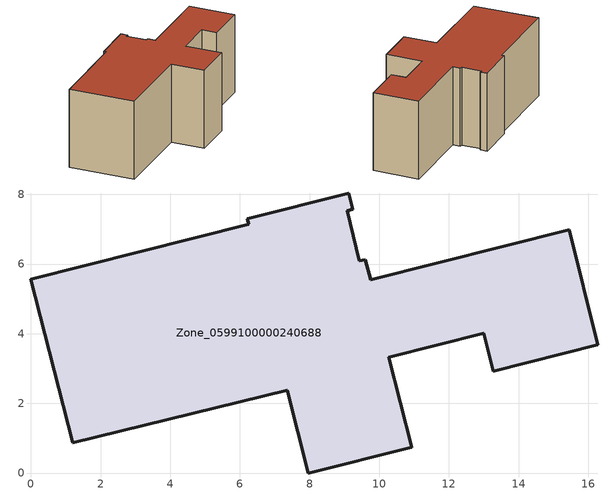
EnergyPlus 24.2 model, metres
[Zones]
Zone_0599100000240688
 floor ground (C_G): 15.46,6.99 16.27,3.68 13.27,2.92 13,4.01 10.28,3.32 10.93,0.74 7.96,0 7.36,2.38 1.2,0.87 0,5.56 6.25,7.14 6.21,7.3 9.12,8.04 9.24,7.57 9.07,7.53 9.42,6.09 9.61,6.12 9.75,5.55 z0
 wall outside (C_F): 0,5.56 1.2,0.87 7.36,2.38 7.96,0 10.93,0.74 10.28,3.32 13,4.01 13.27,2.92 16.27,3.68 15.46,6.99 9.75,5.55 9.61,6.12 9.42,6.09 9.07,7.53 9.24,7.57 9.12,8.04 6.21,7.3 6.25,7.14 0,5.56 z0:5.93
 roof outside (C_R): 15.46,6.99 9.75,5.55 9.61,6.12 9.42,6.09 9.07,7.53 9.24,7.57 9.12,8.04 6.21,7.3 6.25,7.14 0,5.56 1.2,0.87 7.36,2.38 7.96,0 10.93,0.74 10.28,3.32 13,4.01 13.27,2.92 16.27,3.68 z5.93
[BUILDING]
Pand.0599100000240688: North Axis=0; Terrain=City; Loads Convergence Tolerance Value=0.04; Temperature Convergence Tolerance Value=0.4; Solar Distribution=FullExterior; Maximum Number of Warmup Days=25; Minimum Number of Warmup Days=1
[Site:Location]
Rotterdam.The.Hague.AP_ZH_NLD Design_Conditions: Latitude=51.96; Longitude=4.45; Time Zone=1; Elevation=-4.5
[SITE:GROUNDTEMPERATURE:BUILDINGSURFACE]
18, 18, 18, 18, 18, 18, 18, 18, 18, 18, 18, 18
[MATERIAL] Thermal Absorptance=0.9; Solar Absorptance=0.7; Visible Absorptance=0.7
Name | Roughness | Thickness | Conductivity | Density | Specific Heat
G.TI.1965-1974 | MediumSmooth | 0.15 | 0.882353 | 540 | 1210
F.TI.1965-1974 | Rough | 0.3 | 0.697674 | 1920 | 840
R.TI.1965-1974 | MediumRough | 0.2 | 0.232558 | 1500 | 1000
[CONSTRUCTION]
C_G: G.TI.1965-1974
C_F: F.TI.1965-1974
C_R: R.TI.1965-1974
[ZONE]
Zone_0599100000240688: Type=1; Multiplier=1; Ceiling Height=Autocalculate; Volume=Autocalculate; Floor Area=autocalculate; Part of Total Floor Area=Yes
[ZONEINFILTRATION:DESIGNFLOWRATE]
Infil_Zone_0599100000240688: Zone or ZoneList or Space or SpaceList=Zone_0599100000240688; Schedule=AlwaysOn; Design Flow Rate Calculation Method=Flow/Area; Flow Rate per Floor Area=0.003; Constant Term Coefficient=1; Temperature Term Coefficient=0; Velocity Term Coefficient=0; Velocity Squared Term Coefficient=0
[HVACTEMPLATE:ZONE:IDEALLOADSAIRSYSTEM]
Zone_0599100000240688: Maximum Heating Supply Air Temperature=50; Minimum Cooling Supply Air Temperature=13; Maximum Heating Supply Air Humidity Ratio=0.0156; Minimum Cooling Supply Air Humidity Ratio=0.0077; Heating Limit=NoLimit; Cooling Limit=NoLimit; Dehumidification Control Type=ConstantSensibleHeatRatio; Cooling Sensible Heat Ratio=0.7; Dehumidification Setpoint=60; Humidification Control Type=None; Humidification Setpoint=30; Outdoor Air Method=None; Outdoor Air Flow Rate per Person=0.00944; Outdoor Air Flow Rate per Zone Floor Area=0; Outdoor Air Flow Rate per Zone=0; Demand Controlled Ventilation Type=None; Outdoor Air Economizer Type=NoEconomizer; Heat Recovery Type=None; Sensible Heat Recovery Effectiveness=0.7; Latent Heat Recovery Effectiveness=0.65
[ZONECONTROL:THERMOSTAT]
ThermostatControl_Zone_0599100000240688: Zone or ZoneList=Zone_0599100000240688; Control Type Schedule=DualSetpointControlType; Control 1=Thermostat_Zone_0599100000240688; Temperature Difference Between Cutout And Setpoint=0
[THERMOSTATSETPOINT:DUALSETPOINT]
Thermostat_Zone_0599100000240688: Heating Setpoint Temperature Schedule=HeatingSetpoint_Zone_0599100000240688; Cooling Setpoint Temperature Schedule=CoolingSetpoint_Zone_0599100000240688
[SCHEDULE:COMPACT]
HeatingSetpoint_Zone_0599100000240688: Through: 12/31, For: AllDays, Until: 24:00, 21
CoolingSetpoint_Zone_0599100000240688: Through: 12/31, For: AllDays, Until: 24:00, 24
DualSetpointControlType: Through: 12/31, For: AllDays, Until: 24:00, 4
AlwaysOn: Through: 12/31, For: AllDays, Until: 24:00, 1
